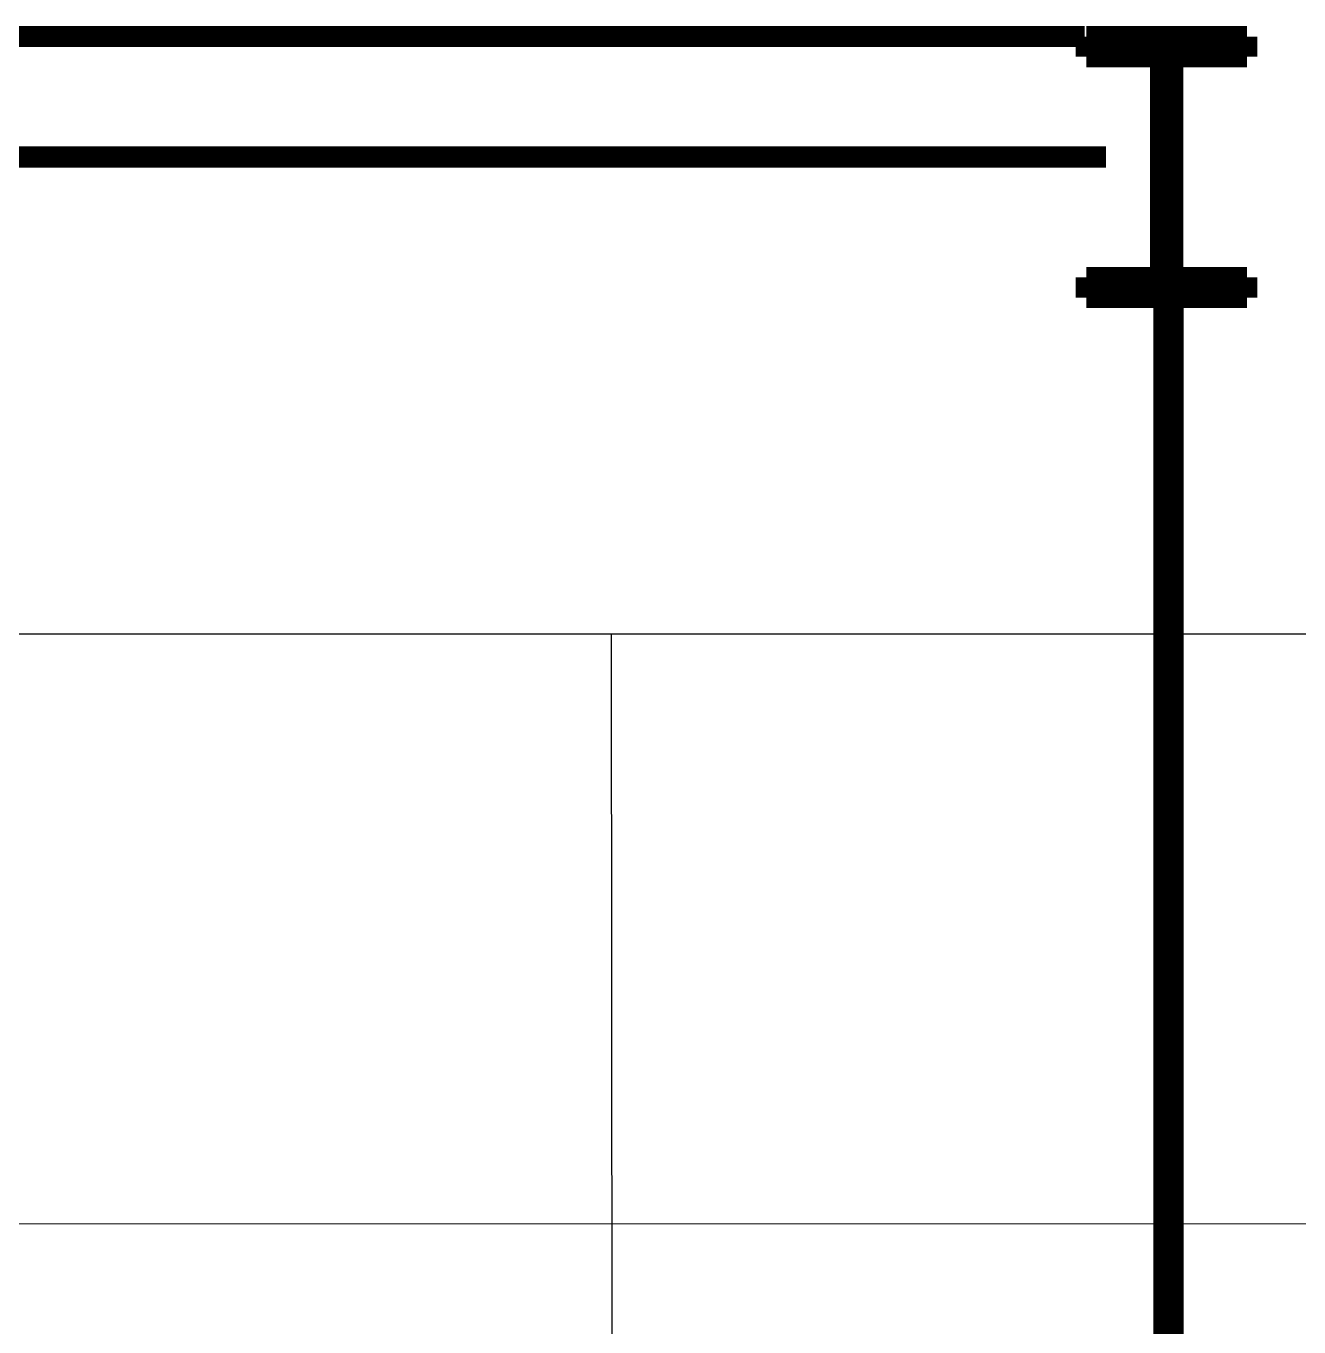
# Model space of a CAD drawing. Header units: inches. Extents: x 185496 to 352137, y 107182 to 179410.
# Drawn here: x 243312 to 246483, y 167208 to 170447 of the extents above; entities that cross this region are included whole.
import ezdxf

# ---------------------------------------------------------------- set-up
doc = ezdxf.new("R2010")
doc.units = ezdxf.units.IN
doc.header["$MEASUREMENT"] = 0
for name, color, linetype in [('CSX', 3, 'Continuous'), ('DIM', 2, 'Continuous'), ('ZSX', 4, 'Continuous'), ('钢结构', 6, 'Continuous')]:
    doc.layers.add(name, color=color, linetype=linetype)

# ---------------------------------------------------------------- blocks, each defined once
blk = doc.blocks.new('生产区')
at = {"layer": 'CSX', "ltscale": 100, "const_width": 0.5, "elevation": 0}
blk.add_lwpolyline([(120728.079, 1573.419), (120728.079, 1448.752)], dxfattribs=at)
at = {"layer": 'ZSX', "const_width": 0.35, "elevation": 0}
for points in [[(120726.714, 1577.76), (120726.714, 1577.426)], [(120726.714, 1577.76), (120729.381, 1577.76)], [(120729.381, 1577.76), (120729.381, 1577.426)], [(120726.714, 1577.426), (120729.381, 1577.426)], [(120727.948, 1577.426), (120727.948, 1573.76)], [(120728.148, 1577.426), (120728.148, 1573.76)], [(120726.714, 1573.76), (120726.714, 1573.426)], [(120726.714, 1573.76), (120729.381, 1573.76)], [(120729.381, 1573.76), (120729.381, 1573.426)], [(120726.714, 1573.426), (120729.381, 1573.426)]]:
    blk.add_lwpolyline(points, dxfattribs=at)
at = {"layer": 'ZSX', "color": 0, "const_width": 0.35, "elevation": 0}
blk.add_lwpolyline([(120331.564, 1575.76), (120727.041, 1575.76)], dxfattribs=at)
at = {"layer": '钢结构', "const_width": 0.35, "elevation": -1257.599}
blk.add_lwpolyline([(120683.112, 1577.76), (120726.689, 1577.76)], dxfattribs=at)

msp = doc.modelspace()

# ---------------------------------------------------------------- linework, layer by layer
at = {"color": 5, "ltscale": 100}
for p, q in [((241239.9, 168933.26, 181.96), (308402.69, 168935.88, 275880.27)), ((244774.06, 164016.84, 148285.2), (244771.11, 168933.47, -496031.82)), ((237096.81, 167464.84, 276290.76), (305990.69, 167465.88, -1370187.34))]:
    msp.add_line(p, q, dxfattribs=at)

# ---------------------------------------------------------------- block references
at = {"layer": 'DIM', "xscale": 150, "yscale": 150, "zscale": 150}
msp.add_blockref('生产区', (-17863053.45, -66243.05, 276290.76), dxfattribs=at)

doc.saveas('drawing.dxf')
